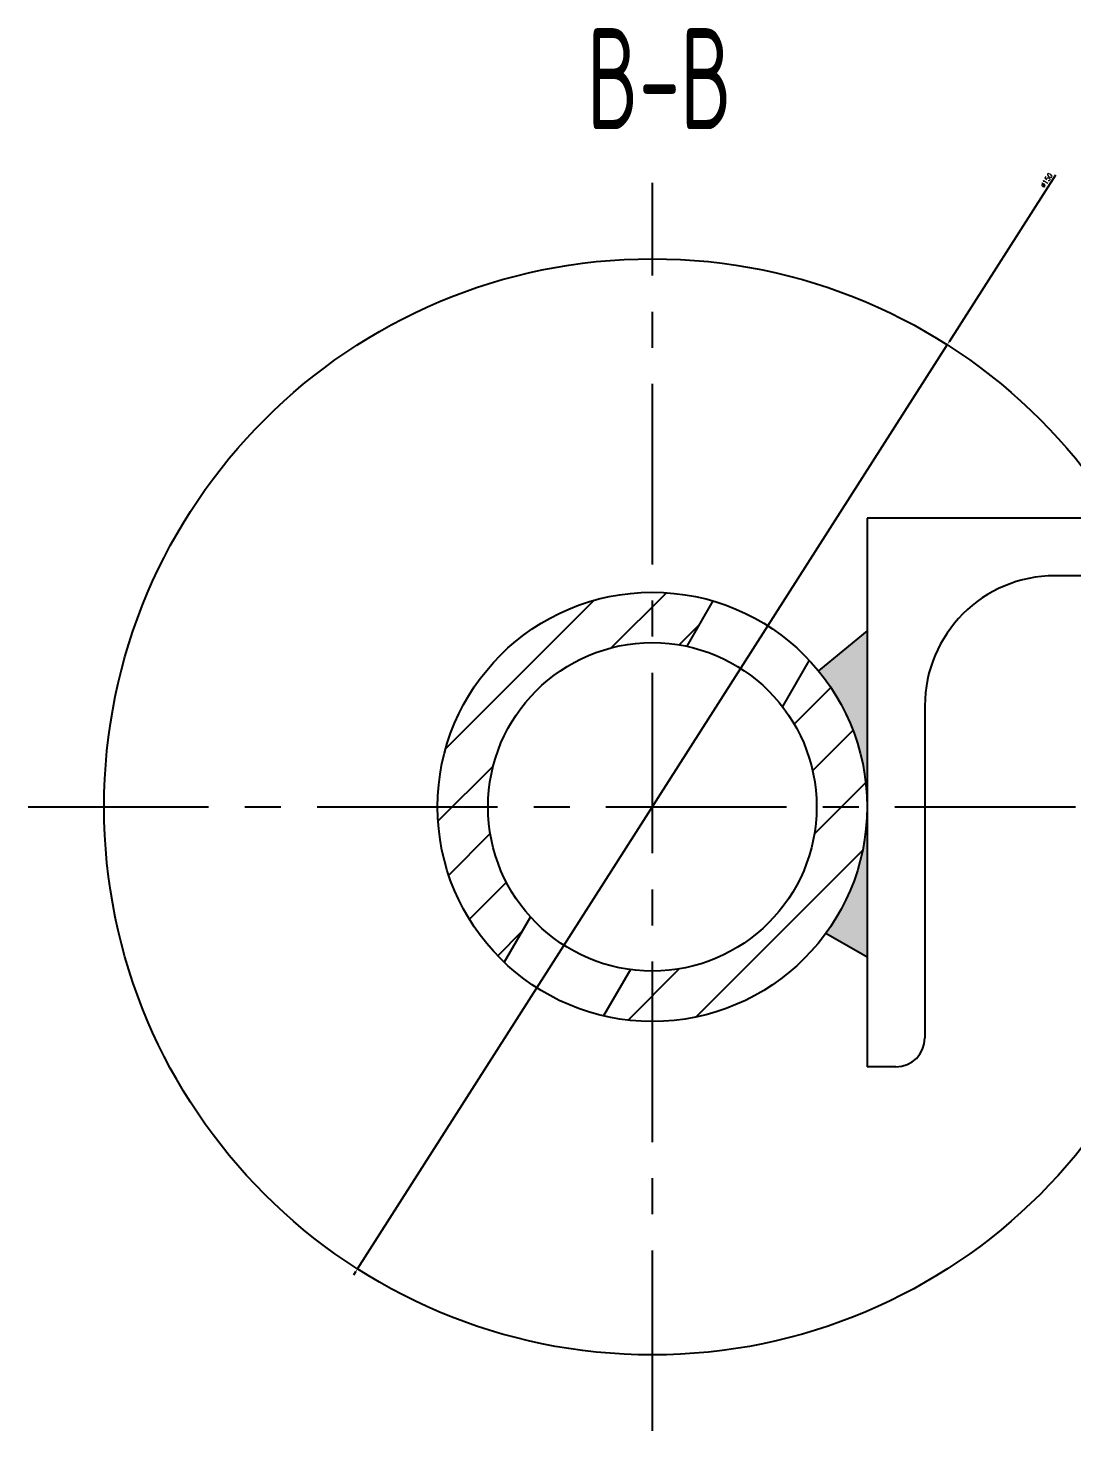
# Model space of a CAD drawing. Header units: millimetres. Extents: x -25 to 7826, y -10 to 13674.
# Drawn here: x 4970 to 5693, y 7973 to 8945 of the extents above; entities that cross this region are included whole.
import ezdxf

# ---------------------------------------------------------------- set-up
doc = ezdxf.new("R2010")
doc.units = ezdxf.units.MM
doc.header["$LTSCALE"] = 10
doc.linetypes.add('CENTER', pattern=[2, 1.25, -0.25, 0.25, -0.25])
for name, color, linetype in [('3中心线层', 1, 'CENTER'), ('5剖面线层', 2, 'Continuous'), ('6文字层', 3, 'Continuous'), ('7标注层', 4, 'Continuous')]:
    doc.layers.add(name, color=color, linetype=linetype)
doc.styles.add('PC_TEXTSTYLE', font='isocp.shx', dxfattribs={"width": 0.8, "bigfont": 'hzfs.shx'})
doc.styles.add('TH_GBDIM', font='romans.shx', dxfattribs={"width": 0.8, "bigfont": 'gbcbig.shx'})
doc.dimstyles.new('TH_GBDIM', dxfattribs={"dimtxt": 3.5, "dimasz": 2.5, "dimexe": 2, "dimexo": 0, "dimgap": 1.5, "dimtad": 1, "dimdec": 1, "dimdsep": 46, "dimtxsty": 'TH_GBDIM', "dimcen": 2.5, "dimclrd": 130, "dimclre": 130, "dimclrt": 3, "dimadec": 0, "dimazin": 2, "dimtfac": 0.714286, "dimtdec": 1, "dimtmove": 0, "dimatfit": 3, "dimfxl": 0, "dimtzin": 0, "dimlwd": -1, "dimlwe": -1, "dimarcsym": 0})

# ---------------------------------------------------------------- blocks, each defined once
blk = doc.blocks.new('*D14')
at = {"layer": '7标注层', "color": 130}
for p, q in [((5681.33, 8842.66), (5607.72, 8727.27)), ((5198.21, 8085.32), (5606.37, 8725.16)), ((5196.87, 8083.21), (5195.52, 8081.1))]:
    blk.add_line(p, q, dxfattribs=at)
for points in [[(5607.37, 8727.5), (5608.07, 8727.05), (5606.37, 8725.16)], [(5196.52, 8083.43), (5197.22, 8082.98), (5198.21, 8085.32)]]:
    blk.add_solid(points, dxfattribs=at)
at = {"layer": 'Defpoints', "color": 0}
for p in [(5606.37, 8725.16), (5198.21, 8085.32)]:
    blk.add_point(p, dxfattribs=at)
at = {"layer": '7标注层', "color": 3, "insert": (5675.16, 8839.04), "char_height": 3.5, "attachment_point": 5, "rotation": 57.46611, "style": 'TH_GBDIM'}
blk.add_mtext('%%c150{}{}', dxfattribs=at)

msp = doc.modelspace()

# ---------------------------------------------------------------- hatches: boundary and pattern name
at = {"layer": '5剖面线层'}
h = msp.add_hatch(dxfattribs=at)
h.set_pattern_fill('ANSI31', color=256, scale=10, style=0)
h.set_pattern_definition([(45, (-2830, -2427.44), (-22.45064, 22.45064), [])])
h.paths.add_polyline_path([(5402.29, 8553.86, 0.414214), (5253.67, 8405.24), (5288.59, 8405.24, -0.414214), (5402.29, 8518.94)])
h.paths.add_polyline_path([(5444.22, 8547.83, 0.071623), (5402.29, 8553.86), (5402.29, 8518.94, -0.052768), (5426.09, 8516.43)])
h.paths.add_polyline_path([(5288.59, 8405.24), (5253.67, 8405.24, 0.20521), (5299.78, 8297.63), (5317.9, 8329.04, -0.185711)])
h.paths.add_polyline_path([(5402.29, 8291.54, -0.03362), (5387.06, 8292.56), (5368.54, 8260.5, 0.057333), (5402.29, 8256.62)])
h.paths.add_polyline_path([(5550.92, 8405.24), (5516, 8405.24, -0.414214), (5402.29, 8291.54), (5402.29, 8256.62, 0.414214)])
h.paths.add_polyline_path([(5510.77, 8506.84), (5492.26, 8474.78, -0.166007), (5516, 8405.24), (5550.92, 8405.24, 0.190423)])
h = msp.add_hatch(color=256, dxfattribs=at)
h.paths.add_polyline_path([(5550.92, 8527.17), (5517.2, 8499.51, -0.173476), (5550.92, 8405.24)])
h.paths.add_polyline_path([(5550.92, 8405.24, -0.158917), (5522.35, 8317.63), (5550.92, 8301.14)])

# ---------------------------------------------------------------- linework, layer by layer
at = {"color": 7, "linetype": 'Continuous'}
for p, q in [((5550.92, 8605.24), (5550.92, 8225.24)), ((5930.92, 8605.24), (5550.92, 8605.24)), ((5910.92, 8565.24), (5680.92, 8565.24)), ((5590.92, 8475.24), (5590.92, 8245.24)), ((5570.92, 8225.24), (5550.92, 8225.24))]:
    msp.add_line(p, q, dxfattribs=at)
for radius in [379.47, 148.62, 113.7]:
    msp.add_circle((5402.29, 8405.24), radius)
for centre, radius, start, end in [((5680.92, 8475.24), 90, 90, 180), ((5570.92, 8245.24), 20, 270, 0)]:
    msp.add_arc(centre, radius, start, end, dxfattribs=at)
at = {"layer": '3中心线层', "ltscale": 10}
for p, q in [((5402.29, 7973.12), (5402.29, 8837.36)), ((4970.18, 8405.24), (5834.41, 8405.24))]:
    msp.add_line(p, q, dxfattribs=at)
at = {"layer": '7标注层'}
for p, q in [((5444.22, 8547.83), (5426.09, 8516.43)), ((5550.92, 8527.17), (5517.2, 8499.51)), ((5510.77, 8506.84), (5492.26, 8474.78)), ((5317.9, 8329.04), (5299.78, 8297.63)), ((5550.92, 8301.14), (5522.35, 8317.63)), ((5387.06, 8292.56), (5368.54, 8260.5))]:
    msp.add_line(p, q, dxfattribs=at)

# ---------------------------------------------------------------- texts
at = {"layer": '6文字层', "style": 'PC_TEXTSTYLE', "width": 0.67}
msp.add_text('B-B', height=70, dxfattribs=at).set_placement((5356.99, 8874.5))

# ---------------------------------------------------------------- dimensions: what is measured, and where the dimension line sits
at = {"layer": '7标注层'}
dim = msp.add_diameter_dim_2p(p1=(5198.21, 8085.32), p2=(5606.37, 8725.16), text='%%c150{}{}', dimstyle='TH_GBDIM', override={"dimgap": 1.5, "dimtad": 1, "dimjust": 0, "dimtih": 0, "dimtoh": 0, "dimdec": 1, "dimlfac": 1, "dimse1": 0, "dimse2": 0, "dimsd1": 0, "dimsd2": 0, "dimtix": 0, "dimtofl": 1, "dimatfit": 3}, dxfattribs=at)
dim.commit()
dim.dimension.update_dxf_attribs({"geometry": '*D14', "text_midpoint": (5677.9, 8837.29), "dimtype": 163})

doc.saveas('drawing.dxf')
